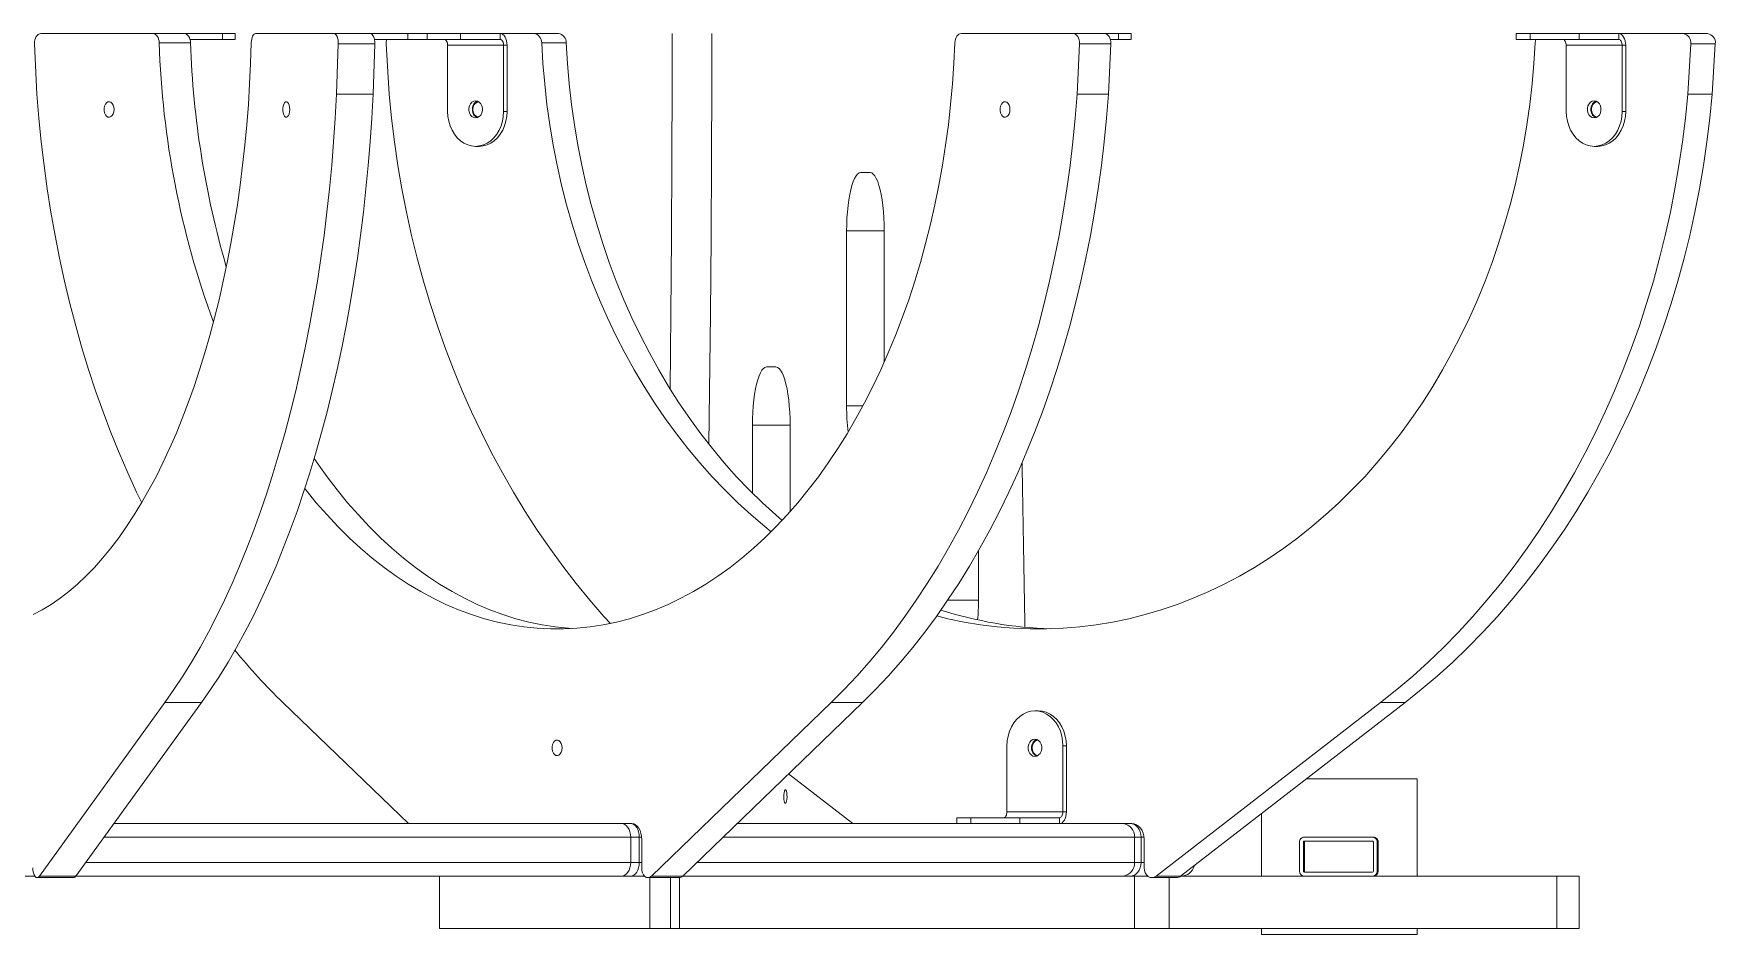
# Model space of a CAD drawing. Header units: millimetres. Extents: x -8083 to 6576, y -6691 to 5601.
# Drawn here: x 3781 to 4646, y 663 to 1127 of the extents above; entities that cross this region are included whole.
import ezdxf

# ---------------------------------------------------------------- set-up
doc = ezdxf.new("R2010")
doc.units = ezdxf.units.MM
doc.layers.add('DIKOM_ОБЪЕКТ', color=7, linetype='Continuous')

msp = doc.modelspace()

# ---------------------------------------------------------------- linework, layer by layer
at = {"layer": 'DIKOM_ОБЪЕКТ', "color": 7, "linetype": 'Continuous', "lineweight": 15}
for p, q in [((3784.722, 1126.618), (3842.463, 1126.618)), ((3842.463, 1126.618), (3858.587, 1126.618)), ((3878.25, 1126.618), (3858.587, 1126.618)), ((3878.25, 1123.618), (3878.25, 1126.618)), ((3878.25, 1126.618), (3884.717, 1126.618)), ((3884.717, 1123.618), (3884.717, 1126.618)), ((3935.587, 1126.618), (3895.287, 1126.618)), ((3954.371, 1126.618), (3935.587, 1126.618)), ((3973.658, 1126.618), (3954.371, 1126.618)), ((3973.658, 1123.618), (3973.658, 1126.618)), ((3973.658, 1126.618), (3983.608, 1126.618)), ((3983.608, 1123.618), (3983.608, 1126.618)), ((3983.608, 1126.618), (4000.662, 1126.618)), ((4000.662, 1126.618), (4000.662, 1123.618)), ((4000.662, 1126.618), (4021.064, 1126.618)), ((4021.064, 1123.618), (4021.064, 1126.618)), ((4021.064, 1126.618), (4038.459, 1126.618)), ((4038.459, 1126.618), (4051.06, 1126.618)), ((4315.98, 1126.618), (4258.239, 1126.618)), ((4332.103, 1126.618), (4315.98, 1126.618)), ((4339.187, 1126.618), (4332.103, 1126.618)), ((4339.187, 1123.618), (4339.187, 1126.618)), ((4339.187, 1126.618), (4345.655, 1126.618)), ((4345.655, 1123.618), (4345.655, 1126.618)), ((4543.769, 1126.618), (4543.769, 1123.618)), ((4543.769, 1126.618), (4550.968, 1126.618)), ((4550.968, 1126.618), (4550.968, 1123.618)), ((4550.968, 1126.618), (4576.168, 1126.618)), ((4576.168, 1126.618), (4576.168, 1123.618)), ((4576.168, 1126.618), (4596.57, 1126.618)), ((4596.57, 1123.618), (4596.57, 1126.618)), ((4629.67, 1126.618), (4596.57, 1126.618)), ((4642.271, 1126.618), (4629.67, 1126.618)), ((3782.778, 1095.473), (3781.522, 1121.395)), ((3861.785, 1121.905), (3845.661, 1121.905)), ((3878.25, 1123.618), (3861.523, 1123.618)), ((3884.717, 1123.618), (3878.25, 1123.618)), ((3936.944, 1095.473), (3937.821, 1121.395)), ((3956.604, 1121.395), (3937.821, 1121.395)), ((3955.728, 1095.473), (3956.604, 1121.395)), ((3973.658, 1123.618), (3956.42, 1123.618)), ((3963.938, 1095.473), (3962.37, 1121.395)), ((3983.608, 1123.618), (3973.658, 1123.618)), ((4000.662, 1123.618), (3983.608, 1123.618)), ((4022.864, 1120.618), (3994.066, 1120.618)), ((3994.066, 1120.618), (3994.066, 1086.618)), ((4000.662, 1123.618), (4021.064, 1123.618)), ((4024.664, 1120.618), (4022.864, 1120.618)), ((4022.864, 1120.618), (4022.864, 1086.618)), ((4024.664, 1120.618), (4024.664, 1086.618)), ((4055.053, 1121.905), (4042.452, 1121.905)), ((4317.924, 1095.473), (4319.18, 1121.395)), ((4335.304, 1121.395), (4319.18, 1121.395)), ((4334.048, 1095.473), (4335.304, 1121.395)), ((4339.187, 1123.618), (4335.039, 1123.618)), ((4345.655, 1123.618), (4339.187, 1123.618)), ((4550.968, 1123.618), (4543.769, 1123.618)), ((4576.168, 1123.618), (4550.968, 1123.618)), ((4598.37, 1120.618), (4569.572, 1120.618)), ((4569.572, 1120.618), (4569.572, 1086.618)), ((4576.168, 1123.618), (4596.57, 1123.618)), ((4600.17, 1120.618), (4598.37, 1120.618)), ((4598.37, 1120.618), (4598.37, 1086.618)), ((4600.17, 1120.618), (4600.17, 1086.618)), ((4632.098, 1095.473), (4633.666, 1121.395)), ((4646.267, 1121.395), (4633.666, 1121.395)), ((4644.699, 1095.473), (4646.267, 1121.395)), ((3955.728, 1095.473), (3936.944, 1095.473)), ((4334.048, 1095.473), (4317.924, 1095.473)), ((4644.699, 1095.473), (4632.098, 1095.473)), ((4022.864, 1086.618), (4024.664, 1086.618)), ((4598.37, 1086.618), (4600.17, 1086.618)), ((4008.465, 1068.618), (4010.265, 1068.618)), ((4583.971, 1068.618), (4585.771, 1068.618)), ((4211.454, 1055.097), (4206.608, 1055.097)), ((4199.339, 1025.097), (4199.339, 935.097)), ((4218.722, 1025.097), (4199.339, 1025.097)), ((4218.722, 957.639), (4218.722, 1025.097)), ((4162.996, 955.097), (4158.15, 955.097)), ((4199.339, 935.097), (4207.707, 935.097)), ((4150.882, 925.097), (4150.882, 890.182)), ((4170.265, 925.097), (4150.882, 925.097)), ((4170.265, 880.676), (4170.265, 925.097)), ((4267.18, 835.097), (4267.18, 860.65)), ((4251.313, 835.097), (4267.18, 835.097)), ((3784.054, 693.157), (3848.607, 782.397)), ((3802.837, 693.157), (3867.391, 782.397)), ((3867.391, 782.397), (3848.607, 782.397)), ((3973.87, 720.138), (3909.344, 782.397)), ((4098.868, 693.157), (4191.358, 782.397)), ((4114.991, 693.157), (4207.481, 782.397)), ((4207.481, 782.397), (4191.358, 782.397)), ((4358.594, 693.157), (4474.073, 782.397)), ((4371.195, 693.157), (4486.674, 782.397)), ((4486.674, 782.397), (4474.073, 782.397)), ((4296.218, 778.139), (4298.018, 778.139)), ((4281.819, 726.139), (4281.819, 760.139)), ((4310.617, 726.139), (4310.617, 760.139)), ((4312.417, 760.139), (4310.617, 760.139)), ((4312.417, 726.139), (4312.417, 760.139)), ((4202.527, 720.138), (4169.449, 745.701)), ((4435.873, 743.138), (4492.84, 743.138)), ((4492.844, 743.138), (4492.84, 743.138)), ((4492.84, 743.138), (4492.84, 693.138)), ((4492.844, 743.138), (4492.844, 693.138)), ((3822.752, 720.139), (3822.355, 720.139)), ((3822.355, 720.138), (4083.383, 720.138)), ((3822.752, 720.139), (3822.752, 720.688)), ((4011.908, 720.139), (4088.794, 720.139)), ((4083.383, 720.138), (4088.173, 720.138)), ((4088.173, 720.138), (4088.85, 720.138)), ((4142.955, 720.138), (4341.559, 720.138)), ((4250.019, 720.139), (4256.016, 720.139)), ((4256.016, 723.139), (4256.016, 720.139)), ((4256.016, 723.139), (4263.215, 723.139)), ((4263.215, 720.139), (4256.016, 720.139)), ((4263.215, 720.139), (4263.215, 723.139)), ((4263.215, 723.139), (4288.415, 723.139)), ((4288.415, 720.139), (4263.215, 720.139)), ((4281.819, 726.139), (4310.617, 726.139)), ((4288.415, 723.139), (4288.415, 720.139)), ((4288.415, 723.139), (4308.817, 723.139)), ((4288.415, 720.139), (4308.817, 720.139)), ((4308.817, 720.139), (4308.817, 723.139)), ((4308.817, 720.139), (4346.017, 720.139)), ((4310.617, 726.139), (4312.417, 726.139)), ((4341.559, 720.138), (4345.231, 720.138)), ((4345.231, 720.138), (4346.086, 720.138)), ((4412.84, 693.138), (4412.84, 725.339)), ((4088.253, 713.138), (3817.291, 713.138)), ((4088.253, 700.138), (4088.253, 713.138)), ((4092.658, 713.138), (4088.253, 713.138)), ((4092.658, 713.138), (4092.658, 700.138)), ((4093.879, 713.138), (4092.658, 713.138)), ((4093.919, 697.35), (4093.919, 712.139)), ((4347.454, 713.138), (4135.701, 713.138)), ((4347.454, 700.138), (4347.454, 713.138)), ((4350.831, 713.138), (4347.454, 713.138)), ((4350.831, 713.138), (4350.831, 700.138)), ((4352.365, 713.138), (4350.831, 713.138)), ((4352.415, 697.35), (4352.415, 712.139)), ((4432.338, 710.638), (4432.338, 695.638)), ((4434.338, 710.638), (4434.338, 695.638)), ((4434.338, 710.638), (4434.84, 710.638)), ((4469.838, 713.138), (4434.838, 713.138)), ((4469.838, 711.138), (4434.838, 711.138)), ((4434.84, 710.638), (4434.84, 695.638)), ((4469.838, 713.138), (4470.34, 713.138)), ((4470.338, 695.638), (4470.338, 710.638)), ((4472.338, 710.638), (4472.84, 710.638)), ((4472.338, 695.638), (4472.338, 710.638)), ((4472.84, 695.638), (4472.84, 710.638)), ((3781.63, 693.138), (3776.534, 693.138)), ((3782.836, 692.35), (3801.619, 692.35)), ((3802.837, 693.157), (3784.054, 693.157)), ((4083.383, 693.138), (3802.824, 693.138)), ((3807.887, 700.138), (4088.253, 700.138)), ((3989.799, 693.138), (3989.799, 666.138)), ((4095.395, 693.138), (3989.799, 693.138)), ((4088.253, 700.138), (4092.658, 700.138)), ((4092.658, 700.138), (4093.919, 700.138)), ((4097.122, 692.35), (4113.246, 692.35)), ((4098.085, 666.138), (4098.085, 692.35)), ((4114.991, 693.157), (4098.868, 693.157)), ((4108.74, 666.138), (4108.74, 692.35)), ((4113.426, 666.138), (4113.426, 692.358)), ((4347.454, 693.138), (4114.973, 693.138)), ((4122.227, 700.138), (4347.454, 700.138)), ((4347.454, 700.138), (4350.831, 700.138)), ((4347.454, 666.138), (4347.454, 693.138)), ((4354.258, 693.138), (4347.454, 693.138)), ((4350.831, 700.138), (4352.415, 700.138)), ((4356.415, 692.35), (4369.016, 692.35)), ((4371.195, 693.157), (4358.594, 693.157)), ((4365.216, 666.138), (4365.216, 692.35)), ((4564.812, 693.138), (4371.172, 693.138)), ((4434.338, 695.638), (4434.84, 695.638)), ((4434.838, 695.138), (4469.838, 695.138)), ((4472.338, 695.638), (4472.84, 695.638)), ((4564.812, 666.138), (4564.812, 693.138)), ((4576.29, 693.138), (4564.812, 693.138)), ((4576.29, 666.138), (4576.29, 693.138)), ((4098.085, 666.138), (3989.799, 666.138)), ((4108.74, 666.138), (4098.085, 666.138)), ((4113.426, 666.138), (4108.74, 666.138)), ((4347.454, 666.138), (4113.426, 666.138)), ((4365.216, 666.138), (4347.454, 666.138)), ((4564.812, 666.138), (4365.216, 666.138)), ((4412.84, 663.138), (4412.84, 666.138)), ((4492.84, 663.138), (4412.84, 663.138)), ((4492.84, 666.138), (4492.84, 663.138)), ((4492.844, 663.138), (4492.84, 663.138)), ((4492.844, 666.138), (4492.844, 663.138)), ((4576.29, 666.138), (4564.812, 666.138))]:
    msp.add_line(p, q, dxfattribs=at)
at = {"layer": 'DIKOM_ОБЪЕКТ', "color": 7, "linetype": 'Continuous', "lineweight": 15, "flags": 128}
for points in [[(3781.522, 1121.395), (3781.558, 1122.402), (3781.723, 1123.376), (3782.01, 1124.279), (3782.407, 1125.074), (3782.898, 1125.729), (3783.463, 1126.216), (3784.08, 1126.517), (3784.722, 1126.618)], [(3845.661, 1121.905), (3845.57, 1122.838), (3845.367, 1123.729), (3845.061, 1124.543), (3844.662, 1125.254), (3844.185, 1125.835), (3843.646, 1126.265), (3843.066, 1126.529), (3842.463, 1126.618)], [(3858.587, 1126.618), (3859.189, 1126.529), (3859.77, 1126.265), (3860.309, 1125.835), (3860.786, 1125.254), (3861.185, 1124.543), (3861.491, 1123.729), (3861.693, 1122.838), (3861.785, 1121.905)], [(3895.287, 1126.618), (3894.867, 1126.529), (3894.461, 1126.265), (3894.085, 1125.835), (3893.752, 1125.254), (3893.474, 1124.543), (3893.26, 1123.729), (3893.119, 1122.838), (3893.055, 1121.905)], [(3937.821, 1121.395), (3937.796, 1122.402), (3937.681, 1123.376), (3937.48, 1124.279), (3937.203, 1125.074), (3936.86, 1125.729), (3936.466, 1126.216), (3936.036, 1126.517), (3935.587, 1126.618)], [(3956.604, 1121.395), (3956.579, 1122.402), (3956.464, 1123.376), (3956.264, 1124.279), (3955.987, 1125.074), (3955.644, 1125.729), (3955.249, 1126.216), (3954.819, 1126.517), (3954.371, 1126.618)], [(4021.064, 1126.618), (4021.766, 1126.503), (4022.442, 1126.162), (4023.064, 1125.607), (4023.61, 1124.861), (4024.057, 1123.952), (4024.39, 1122.914), (4024.595, 1121.789), (4024.664, 1120.618)], [(4109.604, 1126.619), (4109.564, 1101.384), (4109.428, 1061.674), (4109.2, 1021.972), (4108.882, 982.28), (4108.487, 943.885)], [(4129.978, 1126.619), (4129.939, 1101.384), (4129.802, 1061.674), (4129.575, 1021.972), (4129.256, 982.28), (4128.847, 942.602), (4128.513, 915.341)], [(4258.239, 1126.618), (4257.636, 1126.529), (4257.056, 1126.265), (4256.517, 1125.835), (4256.039, 1125.254), (4255.641, 1124.543), (4255.335, 1123.729), (4255.132, 1122.838), (4255.041, 1121.905)], [(4319.18, 1121.395), (4319.144, 1122.402), (4318.979, 1123.376), (4318.692, 1124.279), (4318.295, 1125.074), (4317.804, 1125.729), (4317.239, 1126.216), (4316.622, 1126.517), (4315.98, 1126.618)], [(4335.304, 1121.395), (4335.267, 1122.402), (4335.102, 1123.376), (4334.816, 1124.279), (4334.419, 1125.074), (4333.927, 1125.729), (4333.362, 1126.216), (4332.746, 1126.517), (4332.103, 1126.618)], [(4596.57, 1126.618), (4597.272, 1126.503), (4597.948, 1126.162), (4598.57, 1125.607), (4599.116, 1124.861), (4599.563, 1123.952), (4599.896, 1122.914), (4600.101, 1121.789), (4600.17, 1120.618)], [(3893.055, 1121.905), (3892.703, 1111.29), (3892.194, 1100.707), (3891.527, 1090.169), (3890.705, 1079.685), (3889.726, 1069.269), (3888.594, 1058.931), (3887.308, 1048.682), (3885.871, 1038.536), (3884.283, 1028.501), (3882.547, 1018.591), (3880.665, 1008.815), (3878.638, 999.184), (3876.469, 989.709), (3874.161, 980.401), (3871.715, 971.27), (3869.135, 962.326), (3866.423, 953.578), (3863.583, 945.037), (3860.617, 936.712), (3857.53, 928.613), (3854.323, 920.747), (3851.001, 913.124), (3847.568, 905.752), (3844.027, 898.64), (3840.382, 891.795), (3836.637, 885.225), (3832.797, 878.937), (3828.865, 872.938), (3824.846, 867.235), (3820.745, 861.834), (3816.565, 856.741), (3812.312, 851.962), (3807.991, 847.501), (3803.605, 843.365), (3799.161, 839.556), (3794.662, 836.081), (3790.114, 832.942), (3785.522, 830.143), (3780.89, 827.687)], [(4255.041, 1121.905), (4254.537, 1111.29), (4253.807, 1100.707), (4252.852, 1090.169), (4251.673, 1079.685), (4250.272, 1069.269), (4248.649, 1058.931), (4246.807, 1048.682), (4244.747, 1038.536), (4242.473, 1028.501), (4239.986, 1018.591), (4237.289, 1008.815), (4234.385, 999.184), (4231.278, 989.709), (4227.97, 980.401), (4224.466, 971.27), (4220.769, 962.326), (4216.884, 953.578), (4212.815, 945.037), (4208.566, 936.712), (4204.141, 928.613), (4199.547, 920.747), (4194.787, 913.124), (4189.868, 905.752), (4184.795, 898.64), (4179.572, 891.795), (4174.207, 885.225), (4168.705, 878.937), (4163.072, 872.938), (4157.314, 867.235), (4151.437, 861.834), (4145.449, 856.741), (4139.356, 851.962), (4133.164, 847.501), (4126.881, 843.365), (4120.512, 839.556), (4114.067, 836.081), (4107.55, 832.942), (4100.971, 830.143), (4094.335, 827.687), (4087.651, 825.576), (4080.926, 823.814), (4074.167, 822.402), (4067.381, 821.342), (4060.577, 820.634), (4053.761, 820.28), (4046.941, 820.28), (4040.125, 820.634), (4033.321, 821.342), (4026.535, 822.402), (4019.776, 823.814), (4013.051, 825.576), (4006.367, 827.687), (3999.731, 830.143), (3993.152, 832.942), (3986.635, 836.081), (3980.19, 839.556), (3973.821, 843.365), (3967.538, 847.501), (3961.346, 851.962), (3955.253, 856.741), (3949.265, 861.834), (3943.388, 867.235), (3937.63, 872.938), (3931.997, 878.937), (3926.495, 885.225), (3921.13, 891.795), (3920.559, 892.52)], [(3992.265, 1123.618), (3992.617, 1123.561), (3992.954, 1123.39), (3993.265, 1123.113), (3993.538, 1122.74), (3993.762, 1122.285), (3993.928, 1121.766), (3994.031, 1121.204), (3994.066, 1120.618)], [(4021.064, 1123.618), (4021.415, 1123.561), (4021.753, 1123.39), (4022.064, 1123.113), (4022.337, 1122.74), (4022.561, 1122.285), (4022.727, 1121.766), (4022.829, 1121.204), (4022.864, 1120.618)], [(4160.496, 870.335), (4157.28, 872.938), (4150.247, 878.937), (4143.377, 885.225), (4136.678, 891.795), (4130.158, 898.64), (4123.823, 905.752), (4117.681, 913.124), (4111.739, 920.747), (4106.002, 928.613), (4100.478, 936.712), (4095.173, 945.037), (4090.092, 953.578), (4085.241, 962.326), (4080.626, 971.27), (4076.251, 980.401), (4072.121, 989.709), (4068.241, 999.184), (4064.616, 1008.815), (4061.249, 1018.591), (4058.143, 1028.501), (4055.303, 1038.536), (4052.732, 1048.682), (4050.432, 1058.931), (4048.406, 1069.269), (4046.656, 1079.685), (4045.184, 1090.169), (4043.992, 1100.707), (4043.081, 1111.29), (4042.452, 1121.905)], [(4166.1, 876.11), (4162.848, 878.937), (4155.978, 885.225), (4149.279, 891.795), (4142.759, 898.64), (4136.424, 905.752), (4130.282, 913.124), (4124.34, 920.747), (4118.603, 928.613), (4113.08, 936.712), (4107.774, 945.037), (4102.693, 953.578), (4097.842, 962.326), (4093.227, 971.27), (4088.852, 980.401), (4084.722, 989.709), (4080.843, 999.184), (4077.217, 1008.815), (4073.85, 1018.591), (4070.745, 1028.501), (4067.905, 1038.536), (4065.333, 1048.682), (4063.033, 1058.931), (4061.007, 1069.269), (4059.257, 1079.685), (4057.785, 1090.169), (4056.593, 1100.707), (4055.682, 1111.29), (4055.053, 1121.905)], [(4553.584, 1121.905), (4552.955, 1111.29), (4552.044, 1100.707), (4550.852, 1090.169), (4549.38, 1079.685), (4547.63, 1069.269), (4545.604, 1058.931), (4543.304, 1048.682), (4540.732, 1038.536), (4537.892, 1028.501), (4534.787, 1018.591), (4531.42, 1008.815), (4527.794, 999.184), (4523.915, 989.709), (4519.785, 980.401), (4515.41, 971.27), (4510.795, 962.326), (4505.944, 953.578), (4500.863, 945.037), (4495.558, 936.712), (4490.034, 928.613), (4484.297, 920.747), (4478.355, 913.124), (4472.213, 905.752), (4465.878, 898.64), (4459.358, 891.795), (4452.659, 885.225), (4445.789, 878.937), (4438.756, 872.938), (4431.567, 867.235), (4424.23, 861.834), (4416.753, 856.741), (4409.145, 851.962), (4401.414, 847.501), (4393.569, 843.365), (4385.618, 839.556), (4377.57, 836.081), (4369.435, 832.942), (4361.22, 830.143), (4352.935, 827.687), (4344.589, 825.576), (4336.192, 823.814), (4327.753, 822.402), (4319.281, 821.342), (4310.785, 820.634), (4302.275, 820.28), (4293.761, 820.28), (4285.251, 820.634), (4276.755, 821.342), (4268.283, 822.402), (4259.844, 823.814), (4251.447, 825.576), (4245.681, 826.996)], [(4553.912, 1123.618), (4553.699, 1122.838), (4553.584, 1121.905)], [(4567.771, 1123.618), (4568.123, 1123.561), (4568.46, 1123.39), (4568.772, 1123.113), (4569.044, 1122.74), (4569.268, 1122.285), (4569.435, 1121.766), (4569.537, 1121.204), (4569.572, 1120.618)], [(4596.57, 1123.618), (4596.921, 1123.561), (4597.259, 1123.39), (4597.57, 1123.113), (4597.843, 1122.74), (4598.067, 1122.285), (4598.233, 1121.766), (4598.335, 1121.204), (4598.37, 1120.618)], [(3836.647, 885.242), (3834.064, 890.611), (3829.453, 900.661), (3825.032, 910.917), (3820.806, 921.372), (3816.778, 932.015), (3812.951, 942.837), (3809.329, 953.83), (3805.914, 964.984), (3802.711, 976.289), (3799.72, 987.736), (3796.946, 999.314), (3794.391, 1011.014), (3792.056, 1022.826), (3789.943, 1034.74), (3788.055, 1046.745), (3786.394, 1058.831), (3784.959, 1070.988), (3783.754, 1083.205), (3782.778, 1095.473)], [(3822.445, 1087.618), (3822.331, 1086.439), (3822, 1085.365), (3821.48, 1084.491), (3820.818, 1083.895), (3820.074, 1083.63), (3819.312, 1083.719), (3818.601, 1084.154), (3818.003, 1084.898), (3817.573, 1085.883), (3817.348, 1087.022), (3817.348, 1088.215), (3817.573, 1089.354), (3818.003, 1090.339), (3818.601, 1091.082), (3819.312, 1091.518), (3820.074, 1091.607), (3820.818, 1091.342), (3821.48, 1090.746), (3822, 1089.872), (3822.331, 1088.797), (3822.445, 1087.618)], [(3848.607, 782.397), (3853.265, 789.052), (3857.834, 796.01), (3862.31, 803.264), (3866.689, 810.808), (3870.968, 818.636), (3875.142, 826.74), (3879.208, 835.115), (3883.162, 843.752), (3887.002, 852.644), (3890.724, 861.784), (3894.324, 871.164), (3897.8, 880.775), (3901.149, 890.611), (3904.367, 900.661), (3907.453, 910.917), (3910.403, 921.372), (3913.214, 932.015), (3915.885, 942.837), (3918.413, 953.83), (3920.796, 964.984), (3923.032, 976.289), (3925.119, 987.736), (3927.055, 999.314), (3928.839, 1011.014), (3930.469, 1022.826), (3931.943, 1034.74), (3933.261, 1046.745), (3934.421, 1058.831), (3935.422, 1070.988), (3936.263, 1083.205), (3936.944, 1095.473)], [(3867.391, 782.397), (3872.049, 789.052), (3876.618, 796.01), (3881.094, 803.264), (3885.473, 810.808), (3889.751, 818.636), (3893.925, 826.74), (3897.991, 835.115), (3901.946, 843.752), (3905.785, 852.644), (3909.507, 861.784), (3913.108, 871.164), (3916.584, 880.775), (3919.932, 890.611), (3923.151, 900.661), (3926.236, 910.917), (3929.186, 921.372), (3931.997, 932.015), (3934.668, 942.837), (3937.197, 953.83), (3939.58, 964.984), (3941.816, 976.289), (3943.903, 987.736), (3945.839, 999.314), (3947.622, 1011.014), (3949.252, 1022.826), (3950.727, 1034.74), (3952.044, 1046.745), (3953.204, 1058.831), (3954.205, 1070.988), (3955.047, 1083.205), (3955.728, 1095.473)], [(3912.836, 1087.618), (3912.757, 1086.439), (3912.525, 1085.365), (3912.163, 1084.491), (3911.701, 1083.895), (3911.181, 1083.63), (3910.649, 1083.719), (3910.153, 1084.154), (3909.736, 1084.898), (3909.436, 1085.883), (3909.279, 1087.022), (3909.279, 1088.215), (3909.436, 1089.354), (3909.736, 1090.339), (3910.153, 1091.082), (3910.649, 1091.518), (3911.181, 1091.607), (3911.701, 1091.342), (3912.163, 1090.746), (3912.525, 1089.872), (3912.757, 1088.797), (3912.836, 1087.618)], [(4077.783, 823.113), (4074.496, 826.74), (4067.223, 835.115), (4060.148, 843.752), (4053.279, 852.644), (4046.622, 861.784), (4040.181, 871.164), (4033.963, 880.775), (4027.972, 890.611), (4022.215, 900.661), (4016.695, 910.917), (4011.419, 921.372), (4006.389, 932.015), (4001.611, 942.837), (3997.088, 953.83), (3992.825, 964.984), (3988.825, 976.289), (3985.092, 987.736), (3981.628, 999.314), (3978.437, 1011.014), (3975.522, 1022.826), (3972.885, 1034.74), (3970.528, 1046.745), (3968.453, 1058.831), (3966.662, 1070.988), (3965.157, 1083.205), (3963.938, 1095.473)], [(4008.465, 1092.018), (4009.456, 1091.84), (4010.368, 1091.32), (4011.125, 1090.5), (4011.666, 1089.446), (4011.949, 1088.245), (4011.949, 1086.992), (4011.666, 1085.791), (4011.125, 1084.737), (4010.368, 1083.917), (4009.456, 1083.397), (4008.465, 1083.218), (4007.473, 1083.397), (4006.562, 1083.917), (4005.805, 1084.737), (4005.263, 1085.791), (4004.981, 1086.992), (4004.981, 1088.245), (4005.263, 1089.446), (4005.805, 1090.5), (4006.562, 1091.32), (4007.473, 1091.84), (4008.465, 1092.018)], [(4009.365, 1083.365), (4009.273, 1083.397), (4008.362, 1083.917), (4007.605, 1084.737), (4007.063, 1085.791), (4006.781, 1086.992), (4006.781, 1088.245), (4007.063, 1089.446), (4007.605, 1090.5), (4008.362, 1091.32), (4009.273, 1091.84), (4009.365, 1091.872)], [(4009.962, 1083.636), (4009.553, 1083.719), (4008.665, 1084.154), (4007.919, 1084.898), (4007.382, 1085.883), (4007.101, 1087.022), (4007.101, 1088.215), (4007.382, 1089.354), (4007.919, 1090.339), (4008.665, 1091.082), (4009.553, 1091.518), (4009.962, 1091.6)], [(4191.358, 782.397), (4198.032, 789.052), (4204.578, 796.01), (4210.991, 803.264), (4217.265, 810.808), (4223.395, 818.636), (4229.375, 826.74), (4235.201, 835.115), (4240.867, 843.752), (4246.369, 852.644), (4251.701, 861.784), (4256.86, 871.164), (4261.84, 880.775), (4266.638, 890.611), (4271.249, 900.661), (4275.67, 910.917), (4279.896, 921.372), (4283.924, 932.015), (4287.751, 942.837), (4291.373, 953.83), (4294.788, 964.984), (4297.991, 976.289), (4300.982, 987.736), (4303.756, 999.314), (4306.311, 1011.014), (4308.646, 1022.826), (4310.759, 1034.74), (4312.647, 1046.745), (4314.308, 1058.831), (4315.743, 1070.988), (4316.948, 1083.205), (4317.924, 1095.473)], [(4207.481, 782.397), (4214.155, 789.052), (4220.702, 796.01), (4227.115, 803.264), (4233.389, 810.808), (4239.518, 818.636), (4245.499, 826.74), (4251.324, 835.115), (4256.991, 843.752), (4262.492, 852.644), (4267.824, 861.784), (4272.983, 871.164), (4277.963, 880.775), (4282.761, 890.611), (4287.372, 900.661), (4291.793, 910.917), (4296.019, 921.372), (4300.048, 932.015), (4303.875, 942.837), (4307.497, 953.83), (4310.911, 964.984), (4314.115, 976.289), (4317.105, 987.736), (4319.879, 999.314), (4322.435, 1011.014), (4324.77, 1022.826), (4326.882, 1034.74), (4328.77, 1046.745), (4330.432, 1058.831), (4331.866, 1070.988), (4333.072, 1083.205), (4334.048, 1095.473)], [(4283.383, 1087.618), (4283.269, 1086.439), (4282.937, 1085.365), (4282.418, 1084.491), (4281.756, 1083.895), (4281.011, 1083.63), (4280.25, 1083.719), (4279.538, 1084.154), (4278.941, 1084.898), (4278.511, 1085.883), (4278.286, 1087.022), (4278.286, 1088.215), (4278.511, 1089.354), (4278.941, 1090.339), (4279.538, 1091.082), (4280.25, 1091.518), (4281.011, 1091.607), (4281.756, 1091.342), (4282.418, 1090.746), (4282.937, 1089.872), (4283.269, 1088.797), (4283.383, 1087.618)], [(4474.073, 782.397), (4482.406, 789.052), (4490.579, 796.01), (4498.586, 803.264), (4506.419, 810.808), (4514.073, 818.636), (4521.54, 826.74), (4528.813, 835.115), (4535.888, 843.752), (4542.757, 852.644), (4549.414, 861.784), (4555.855, 871.164), (4562.073, 880.775), (4568.064, 890.611), (4573.821, 900.661), (4579.341, 910.917), (4584.617, 921.372), (4589.647, 932.015), (4594.425, 942.837), (4598.948, 953.83), (4603.211, 964.984), (4607.211, 976.289), (4610.944, 987.736), (4614.408, 999.314), (4617.598, 1011.014), (4620.514, 1022.826), (4623.151, 1034.74), (4625.508, 1046.745), (4627.583, 1058.831), (4629.374, 1070.988), (4630.879, 1083.205), (4632.098, 1095.473)], [(4486.674, 782.397), (4495.007, 789.052), (4503.18, 796.01), (4511.187, 803.264), (4519.021, 810.808), (4526.674, 818.636), (4534.141, 826.74), (4541.415, 835.115), (4548.489, 843.752), (4555.358, 852.644), (4562.016, 861.784), (4568.456, 871.164), (4574.675, 880.775), (4580.665, 890.611), (4586.422, 900.661), (4591.942, 910.917), (4597.219, 921.372), (4602.248, 932.015), (4607.026, 942.837), (4611.549, 953.83), (4615.812, 964.984), (4619.812, 976.289), (4623.545, 987.736), (4627.009, 999.314), (4630.2, 1011.014), (4633.115, 1022.826), (4635.752, 1034.74), (4638.109, 1046.745), (4640.184, 1058.831), (4641.975, 1070.988), (4643.48, 1083.205), (4644.699, 1095.473)], [(4583.971, 1092.018), (4584.962, 1091.84), (4585.874, 1091.32), (4586.631, 1090.5), (4587.173, 1089.446), (4587.455, 1088.245), (4587.455, 1086.992), (4587.173, 1085.791), (4586.631, 1084.737), (4585.874, 1083.917), (4584.962, 1083.397), (4583.971, 1083.218), (4582.979, 1083.397), (4582.068, 1083.917), (4581.311, 1084.737), (4580.769, 1085.791), (4580.487, 1086.992), (4580.487, 1088.245), (4580.769, 1089.446), (4581.311, 1090.5), (4582.068, 1091.32), (4582.979, 1091.84), (4583.971, 1092.018)], [(4584.871, 1083.365), (4584.779, 1083.397), (4583.868, 1083.917), (4583.111, 1084.737), (4582.569, 1085.791), (4582.287, 1086.992), (4582.287, 1088.245), (4582.569, 1089.446), (4583.111, 1090.5), (4583.868, 1091.32), (4584.779, 1091.84), (4584.871, 1091.872)], [(4585.468, 1083.636), (4585.059, 1083.719), (4584.171, 1084.154), (4583.425, 1084.898), (4582.888, 1085.883), (4582.607, 1087.022), (4582.607, 1088.215), (4582.888, 1089.354), (4583.425, 1090.339), (4584.171, 1091.082), (4585.059, 1091.518), (4585.468, 1091.6)], [(3994.066, 1086.618), (3994.212, 1084.057), (3994.649, 1081.547), (3995.367, 1079.141), (3996.351, 1076.887), (3997.583, 1074.831), (3999.035, 1073.015), (4000.68, 1071.476), (4002.483, 1070.245), (4004.408, 1069.348), (4006.416, 1068.802), (4008.465, 1068.618)], [(4008.465, 1068.618), (4010.514, 1068.802), (4012.521, 1069.348), (4014.446, 1070.245), (4016.25, 1071.476), (4017.894, 1073.015), (4019.347, 1074.831), (4020.578, 1076.887), (4021.563, 1079.141), (4022.281, 1081.547), (4022.717, 1084.057), (4022.864, 1086.618)], [(4024.664, 1086.618), (4024.518, 1084.057), (4024.081, 1081.547), (4023.363, 1079.141), (4022.378, 1076.887), (4021.147, 1074.831), (4019.694, 1073.015), (4018.05, 1071.476), (4016.247, 1070.245), (4014.322, 1069.348), (4012.314, 1068.802), (4010.265, 1068.618)], [(4569.572, 1086.618), (4569.718, 1084.057), (4570.155, 1081.547), (4570.873, 1079.141), (4571.857, 1076.887), (4573.089, 1074.831), (4574.541, 1073.015), (4576.186, 1071.476), (4577.989, 1070.245), (4579.914, 1069.348), (4581.922, 1068.802), (4583.971, 1068.618)], [(4583.971, 1068.618), (4586.02, 1068.802), (4588.028, 1069.348), (4589.952, 1070.245), (4591.756, 1071.476), (4593.4, 1073.015), (4594.853, 1074.831), (4596.084, 1076.887), (4597.069, 1079.141), (4597.787, 1081.547), (4598.224, 1084.057), (4598.37, 1086.618)], [(4600.17, 1086.618), (4600.024, 1084.057), (4599.587, 1081.547), (4598.869, 1079.141), (4597.884, 1076.887), (4596.653, 1074.831), (4595.2, 1073.015), (4593.556, 1071.476), (4591.753, 1070.245), (4589.828, 1069.348), (4587.82, 1068.802), (4585.771, 1068.618)], [(4199.339, 1025.097), (4199.385, 1028.456), (4199.522, 1031.773), (4199.747, 1035.006), (4200.059, 1038.114), (4200.453, 1041.058), (4200.925, 1043.802), (4201.468, 1046.311), (4202.076, 1048.552), (4202.741, 1050.499), (4203.454, 1052.126), (4204.207, 1053.414), (4204.99, 1054.345), (4205.794, 1054.909), (4206.608, 1055.097)], [(4211.454, 1055.097), (4212.267, 1054.909), (4213.071, 1054.345), (4213.854, 1053.414), (4214.607, 1052.126), (4215.321, 1050.499), (4215.985, 1048.552), (4216.593, 1046.311), (4217.136, 1043.802), (4217.608, 1041.058), (4218.002, 1038.114), (4218.314, 1035.006), (4218.54, 1031.773), (4218.676, 1028.456), (4218.722, 1025.097)], [(4150.882, 925.097), (4150.928, 928.456), (4151.064, 931.773), (4151.29, 935.006), (4151.602, 938.114), (4151.996, 941.058), (4152.468, 943.802), (4153.011, 946.311), (4153.619, 948.552), (4154.283, 950.499), (4154.997, 952.126), (4155.75, 953.414), (4156.533, 954.345), (4157.337, 954.909), (4158.15, 955.097)], [(4162.996, 955.097), (4163.81, 954.909), (4164.614, 954.345), (4165.397, 953.414), (4166.15, 952.126), (4166.863, 950.499), (4167.528, 948.552), (4168.136, 946.311), (4168.679, 943.802), (4169.151, 941.058), (4169.545, 938.114), (4169.857, 935.006), (4170.083, 931.773), (4170.219, 928.456), (4170.265, 925.097)], [(4058.413, 820.484), (4056.249, 820.634), (4049.445, 821.342), (4042.659, 822.402), (4035.9, 823.814), (4029.174, 825.576), (4022.49, 827.687), (4015.855, 830.143), (4009.275, 832.942), (4002.759, 836.081), (3996.313, 839.556), (3989.945, 843.365), (3983.662, 847.501), (3977.47, 851.962), (3971.376, 856.741), (3965.388, 861.834), (3959.512, 867.235), (3953.754, 872.938), (3948.121, 878.937), (3942.618, 885.225), (3937.253, 891.795), (3932.031, 898.64), (3926.957, 905.752), (3925.392, 908.045)], [(4291.034, 821.174), (4290.988, 823.689), (4290.306, 863.303), (4289.715, 902.942), (4289.674, 905.92)], [(4296.218, 778.139), (4294.169, 777.956), (4292.161, 777.41), (4290.236, 776.512), (4288.433, 775.281), (4286.788, 773.742), (4285.336, 771.926), (4284.104, 769.87), (4283.12, 767.616), (4282.402, 765.21), (4281.965, 762.701), (4281.819, 760.139)], [(4310.617, 760.139), (4310.47, 762.701), (4310.034, 765.21), (4309.316, 767.616), (4308.331, 769.87), (4307.1, 771.926), (4305.647, 773.742), (4304.003, 775.281), (4302.199, 776.512), (4300.275, 777.41), (4298.267, 777.956), (4296.218, 778.139)], [(4298.018, 778.139), (4300.067, 777.956), (4302.075, 777.41), (4304, 776.512), (4305.803, 775.281), (4307.447, 773.742), (4308.9, 771.926), (4310.131, 769.87), (4311.116, 767.616), (4311.834, 765.21), (4312.271, 762.701), (4312.417, 760.139)], [(4052.914, 759.139), (4052.8, 757.96), (4052.468, 756.886), (4051.949, 756.012), (4051.287, 755.415), (4050.543, 755.15), (4049.781, 755.239), (4049.07, 755.675), (4048.472, 756.418), (4048.042, 757.403), (4047.817, 758.543), (4047.817, 759.735), (4048.042, 760.874), (4048.472, 761.86), (4049.07, 762.603), (4049.781, 763.039), (4050.543, 763.128), (4051.287, 762.862), (4051.949, 762.266), (4052.468, 761.392), (4052.8, 760.318), (4052.914, 759.139)], [(4296.218, 754.739), (4295.226, 754.917), (4294.315, 755.437), (4293.558, 756.258), (4293.016, 757.311), (4292.734, 758.513), (4292.734, 759.765), (4293.016, 760.967), (4293.558, 762.02), (4294.315, 762.84), (4295.226, 763.361), (4296.218, 763.539), (4297.209, 763.361), (4298.121, 762.84), (4298.878, 762.02), (4299.42, 760.967), (4299.702, 759.765), (4299.702, 758.513), (4299.42, 757.311), (4298.878, 756.258), (4298.121, 755.437), (4297.209, 754.917), (4296.218, 754.739)], [(4297.118, 754.885), (4297.026, 754.917), (4296.115, 755.437), (4295.358, 756.258), (4294.816, 757.311), (4294.534, 758.513), (4294.534, 759.765), (4294.816, 760.967), (4295.358, 762.02), (4296.115, 762.84), (4297.026, 763.361), (4297.118, 763.393)], [(4297.715, 755.157), (4297.306, 755.239), (4296.418, 755.675), (4295.672, 756.418), (4295.135, 757.403), (4294.854, 758.543), (4294.854, 759.735), (4295.135, 760.874), (4295.672, 761.86), (4296.418, 762.603), (4297.306, 763.039), (4297.715, 763.121)], [(4167.842, 737.597), (4167.567, 737.408), (4167.321, 736.859), (4167.132, 736.012), (4167.02, 734.957), (4166.997, 733.808), (4167.065, 732.691), (4167.218, 731.727), (4167.438, 731.019), (4167.702, 730.645), (4167.982, 730.645), (4168.246, 731.019), (4168.466, 731.727), (4168.619, 732.691), (4168.687, 733.808), (4168.664, 734.957), (4168.552, 736.012), (4168.363, 736.859), (4168.117, 737.408), (4167.842, 737.597)], [(4088.253, 713.138), (4088.16, 714.504), (4087.883, 715.817), (4087.433, 717.027), (4086.827, 718.088), (4086.089, 718.959), (4085.247, 719.606), (4084.333, 720.004), (4083.383, 720.138)], [(4092.658, 713.138), (4092.572, 714.504), (4092.317, 715.817), (4091.902, 717.027), (4091.344, 718.088), (4090.665, 718.959), (4089.889, 719.606), (4089.048, 720.004), (4088.173, 720.138)], [(4093.919, 712.139), (4093.82, 713.7), (4093.529, 715.2), (4093.056, 716.583), (4092.418, 717.796), (4091.642, 718.791), (4090.756, 719.53), (4089.794, 719.985), (4088.794, 720.139)], [(4280.018, 723.139), (4280.37, 723.197), (4280.707, 723.367), (4281.018, 723.645), (4281.291, 724.018), (4281.515, 724.472), (4281.681, 724.991), (4281.784, 725.554), (4281.819, 726.139)], [(4308.817, 723.139), (4309.168, 723.197), (4309.506, 723.367), (4309.817, 723.645), (4310.09, 724.018), (4310.314, 724.472), (4310.48, 724.991), (4310.582, 725.554), (4310.617, 726.139)], [(4308.817, 720.139), (4309.519, 720.254), (4310.195, 720.596), (4310.817, 721.15), (4311.363, 721.896), (4311.81, 722.806), (4312.143, 723.843), (4312.348, 724.968), (4312.417, 726.139)], [(4350.831, 713.138), (4350.723, 714.504), (4350.405, 715.817), (4349.887, 717.027), (4349.191, 718.088), (4348.342, 718.959), (4347.374, 719.606), (4346.324, 720.004), (4345.231, 720.138)], [(4352.415, 712.139), (4352.292, 713.7), (4351.928, 715.2), (4351.337, 716.583), (4350.541, 717.796), (4349.572, 718.791), (4348.465, 719.53), (4347.265, 719.985), (4346.017, 720.139)], [(3784.054, 693.157), (3783.513, 692.585), (3782.924, 692.354), (3782.328, 692.48), (3781.769, 692.956), (3781.286, 693.745), (3780.914, 694.793), (3780.68, 696.024), (3780.6, 697.35)], [(4083.383, 693.138), (4084.333, 693.273), (4085.247, 693.671), (4086.089, 694.318), (4086.827, 695.189), (4087.433, 696.249), (4087.883, 697.46), (4088.16, 698.773), (4088.253, 700.138)], [(4088.173, 693.138), (4089.048, 693.273), (4089.889, 693.671), (4090.665, 694.318), (4091.344, 695.189), (4091.902, 696.249), (4092.317, 697.46), (4092.572, 698.773), (4092.658, 700.138)], [(4098.868, 693.157), (4098.093, 692.585), (4097.249, 692.354), (4096.395, 692.48), (4095.594, 692.956), (4094.902, 693.745), (4094.369, 694.793), (4094.033, 696.024), (4093.919, 697.35)], [(4345.231, 693.138), (4346.324, 693.273), (4347.374, 693.671), (4348.342, 694.318), (4349.191, 695.189), (4349.887, 696.249), (4350.405, 697.46), (4350.723, 698.773), (4350.831, 700.138)], [(4358.594, 693.157), (4357.627, 692.585), (4356.572, 692.354), (4355.507, 692.48), (4354.506, 692.956), (4353.642, 693.745), (4352.977, 694.793), (4352.558, 696.024), (4352.415, 697.35)]]:
    msp.add_lwpolyline(points, dxfattribs=at)
at = {"layer": 'DIKOM_ОБЪЕКТ', "color": 7, "linetype": 'Continuous', "lineweight": 15}
for centre, radius, start, end in [((4037.939, 1122.13), 4.518, 357.143044, 83.396739), ((4050.54, 1122.13), 4.518, 357.143142, 83.396852), ((4629.074, 1122.022), 4.635, 352.226974, 82.607519), ((4641.675, 1122.022), 4.635, 352.226166, 82.608328), ((4304.111, 1136.326), 458.676, 181.801785, 200.173612), ((4331.7, 1137.764), 470.183, 181.932908, 196.206361), ((3968.439, 1121.631), 6.073, 160.896034, 182.221483), ((4311.276, 934.77), 111.937, 179.832241, 186.716468), ((4150.725, 834.931), 116.455, 355.092804, 0.081731), ((4310.969, 1028.835), 208.608, 252.378639, 268.173092), ((4124.61, 1004.672), 309.429, 219.145863, 225.917794), ((4340.955, 713.647), 6.519, 355.523421, 84.68209), ((4434.838, 710.638), 2.5, 89.998773, 179.999861), ((4434.838, 710.638), 0.5, 89.9935, 179.99967), ((4435.34, 710.638), 0.5, 89.9935, 179.99967), ((4469.839, 710.638), 2.5, 0.000139, 90.001227), ((4469.839, 710.638), 0.5, 0.00033, 90.0065), ((4470.34, 710.639), 2.5, 359.997989, 90.003377), ((3801.527, 693.81), 1.464, 273.579933, 333.48848), ((4113.199, 694.742), 2.393, 271.132501, 318.514394), ((4340.955, 699.63), 6.519, 275.31791, 4.476579), ((4368.992, 695.758), 3.409, 270.395154, 310.262042), ((4371.419, 700.138), 7, 270, 347.375045), ((4434.839, 695.639), 2.5, 180.001706, 269.996928), ((4434.839, 695.639), 0.5, 180.01385, 269.97932), ((4435.34, 695.639), 0.5, 180.01385, 269.97932), ((4469.838, 695.639), 2.5, 270.003072, 359.998294), ((4469.838, 695.639), 0.5, 270.02068, 359.98615), ((4470.34, 695.638), 2.5, 270.000922, 0.000444)]:
    msp.add_arc(centre, radius, start, end, dxfattribs=at)

doc.saveas('drawing.dxf')
